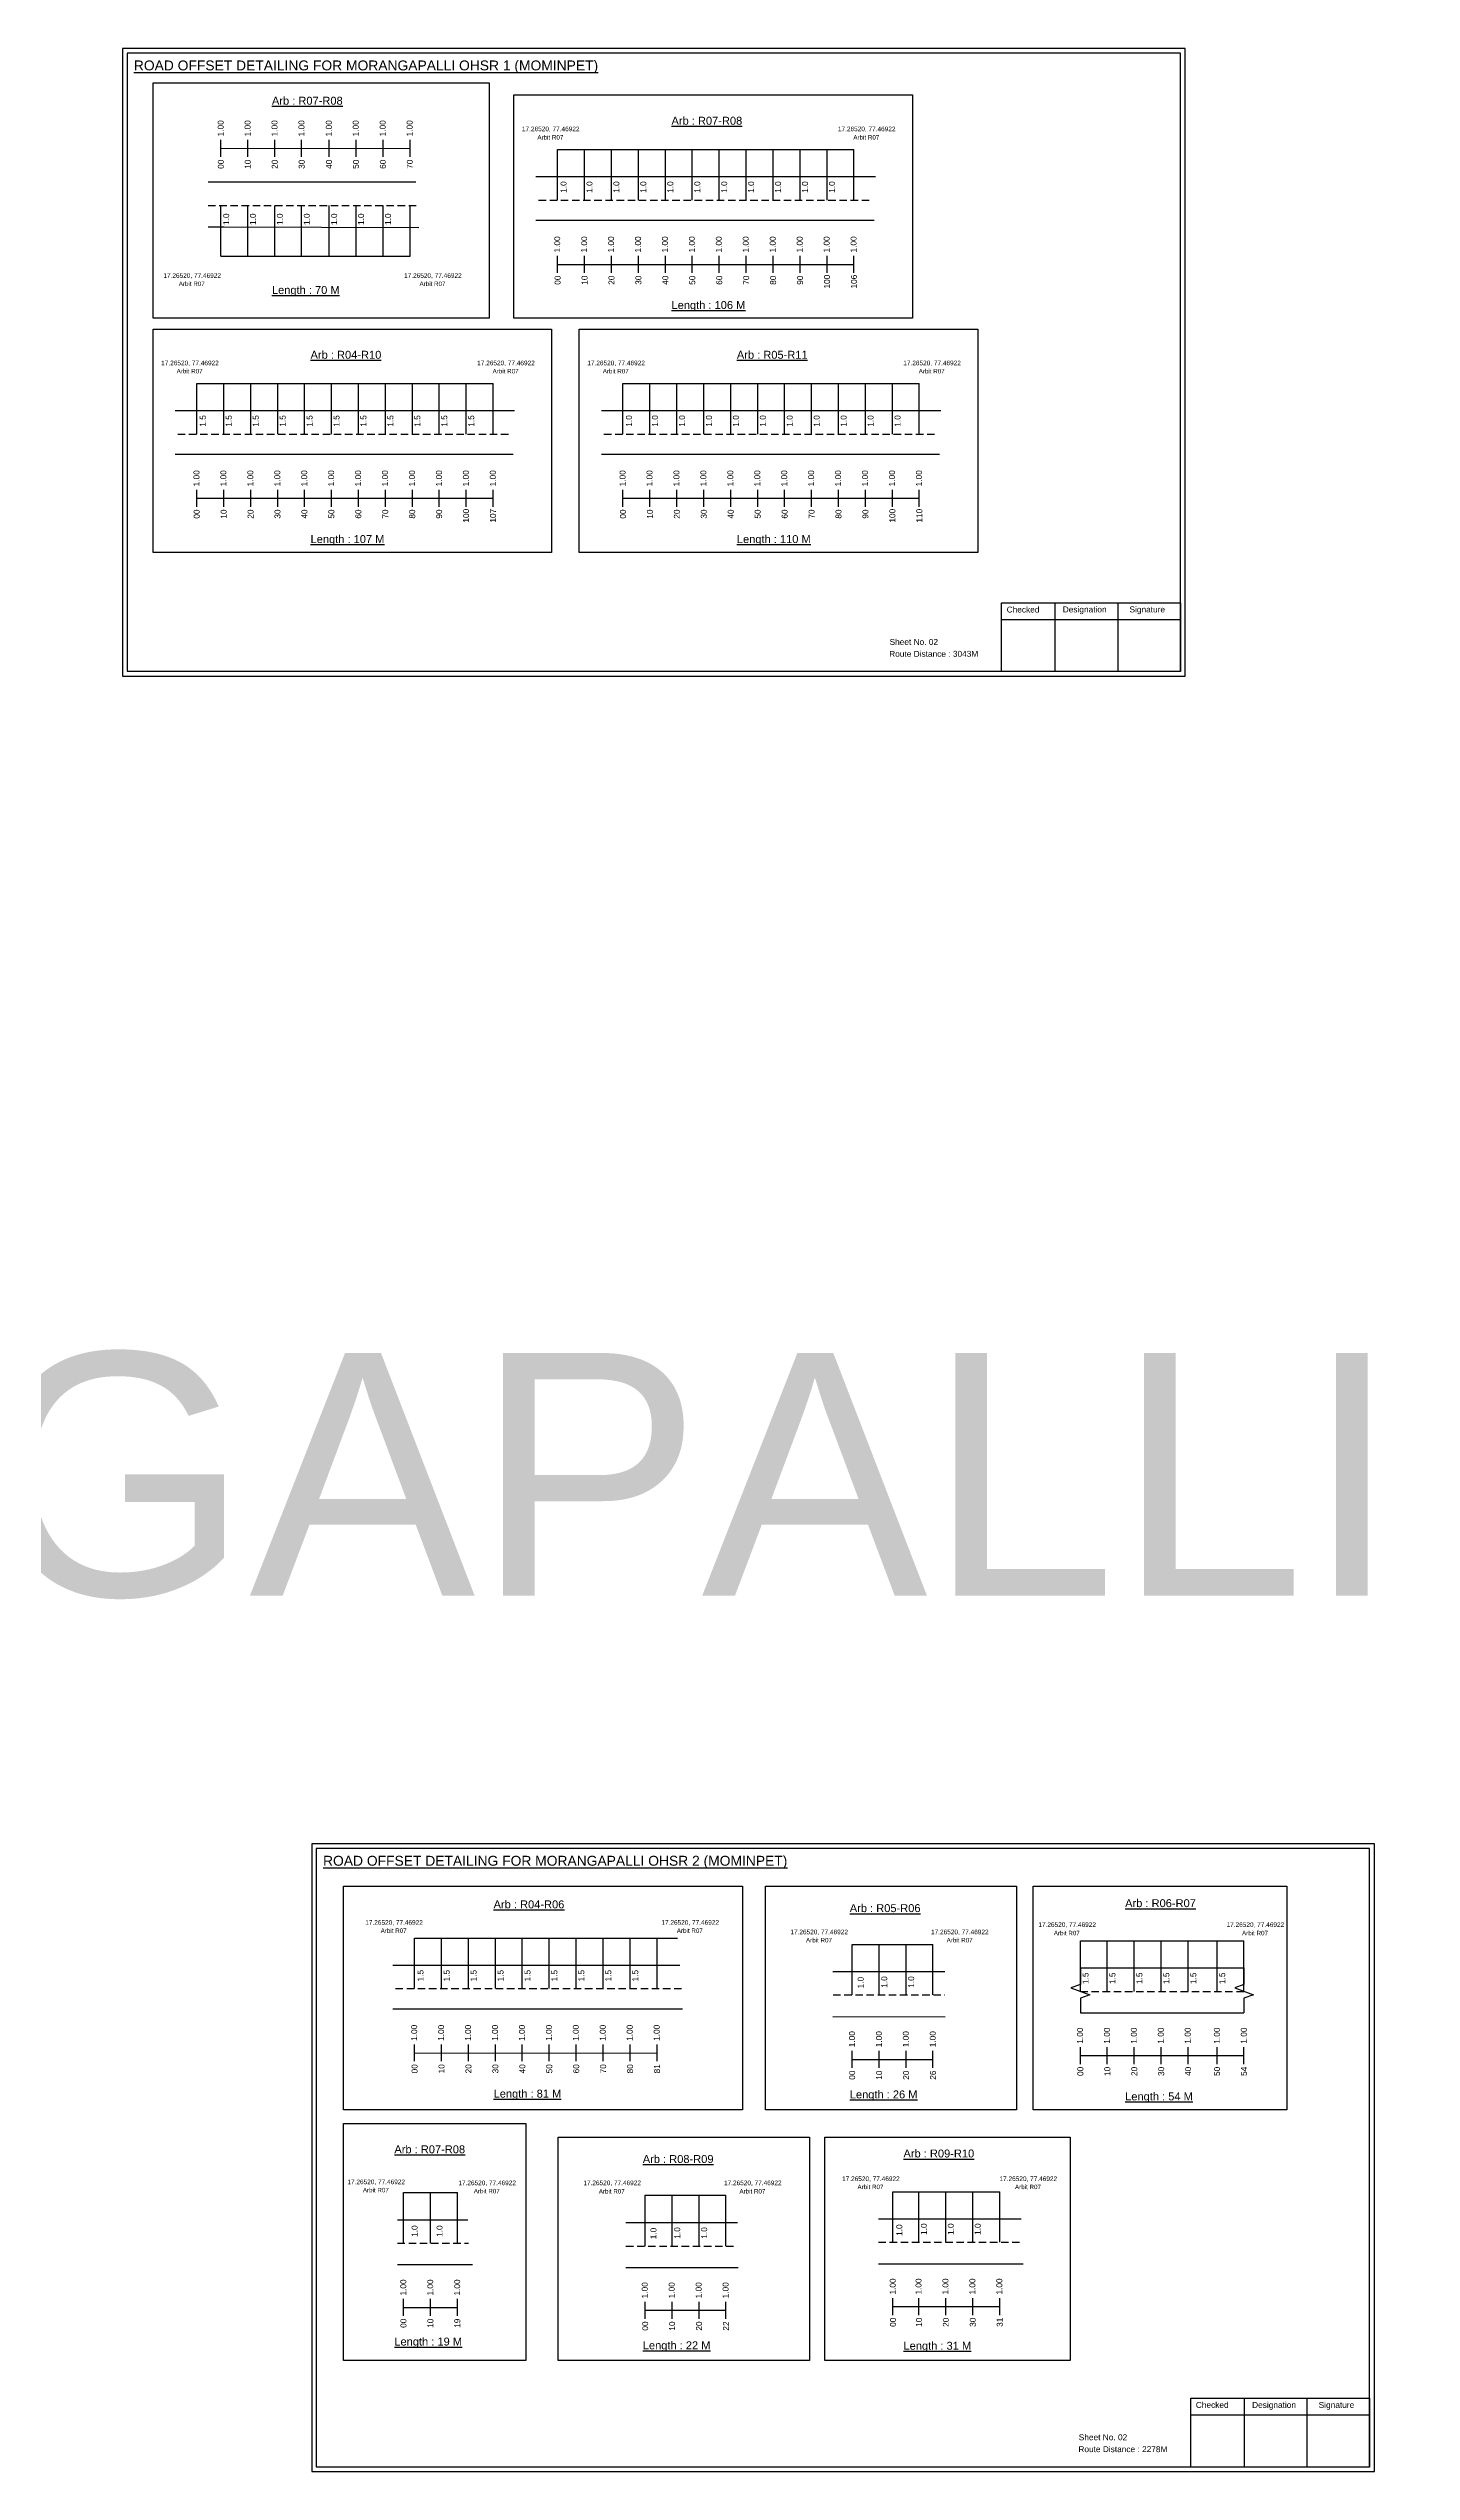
# Model space of a CAD drawing. Header units: inches. Extents: x -117 to 51867, y -12715 to 3423.
# Drawn here: x 37353 to 38041, y -2481 to -1258 of the extents above; entities that cross this region are included whole.
import ezdxf

# ---------------------------------------------------------------- set-up
doc = ezdxf.new("R2010")
doc.units = ezdxf.units.IN
doc.header["$MEASUREMENT"] = 0
doc.linetypes.add('DASHED2', pattern=[0.375, 0.25, -0.125])
doc.layers.add('PDF_Geometry', color=7, linetype='Continuous')
doc.layers.add('PDF_Text', color=5, linetype='Continuous')
doc.styles.add('PDF Arial', font='arial.ttf')
doc.styles.get("Standard").update_dxf_attribs({"font": 'arial.ttf'})

msp = doc.modelspace()

# ---------------------------------------------------------------- linework, layer by layer
at = {"color": 217, "true_color": 0x93278f}
for p, q in [((37439.7, -1312.9), (37439.7, -1304.4)), ((37453.3, -1312.9), (37453.3, -1304.4)), ((37466.9, -1312.9), (37466.9, -1304.4)), ((37480.5, -1312.9), (37480.5, -1304.4)), ((37494.4, -1312.9), (37494.4, -1304.4)), ((37508, -1312.9), (37508, -1304.4)), ((37521.6, -1312.9), (37521.6, -1304.4)), ((37535.2, -1312.9), (37535.2, -1304.4)), ((37439.7, -1308.7), (37535.2, -1308.6)), ((37609.7, -1371.5), (37609.7, -1362.9)), ((37609.7, -1367.2), (37759.3, -1367.2)), ((37623.3, -1371.5), (37623.3, -1362.9)), ((37636.9, -1371.5), (37636.9, -1362.9)), ((37650.5, -1371.5), (37650.5, -1362.9)), ((37664.1, -1371.5), (37664.1, -1362.9)), ((37677.7, -1371.5), (37677.7, -1362.9)), ((37691.3, -1371.5), (37691.3, -1362.9)), ((37704.9, -1371.5), (37704.9, -1362.9)), ((37718.5, -1371.5), (37718.5, -1362.9)), ((37732.1, -1371.5), (37732.1, -1362.9)), ((37745.7, -1371.5), (37745.7, -1362.9)), ((37759.3, -1371.5), (37759.3, -1362.9)), ((37427.6, -1489.5), (37427.6, -1481)), ((37427.6, -1485.2), (37577.2, -1485.2)), ((37441.2, -1489.5), (37441.2, -1481)), ((37454.8, -1489.5), (37454.8, -1481)), ((37468.4, -1489.5), (37468.4, -1481)), ((37482, -1489.5), (37482, -1481)), ((37495.6, -1489.5), (37495.6, -1481)), ((37509.2, -1489.5), (37509.2, -1481)), ((37522.8, -1489.5), (37522.8, -1481)), ((37536.4, -1489.5), (37536.4, -1481)), ((37550, -1489.5), (37550, -1481)), ((37563.6, -1489.5), (37563.6, -1481)), ((37577.2, -1489.5), (37577.2, -1481)), ((37642.7, -1489.5), (37642.7, -1481)), ((37642.7, -1485.2), (37792.3, -1485.2)), ((37656.3, -1489.5), (37656.3, -1481)), ((37669.9, -1489.5), (37669.9, -1481)), ((37683.5, -1489.5), (37683.5, -1481)), ((37697.1, -1489.5), (37697.1, -1481)), ((37710.7, -1489.5), (37710.7, -1481)), ((37724.3, -1489.5), (37724.3, -1481)), ((37737.9, -1489.5), (37737.9, -1481)), ((37751.5, -1489.5), (37751.5, -1481)), ((37765.1, -1489.5), (37765.1, -1481)), ((37778.7, -1489.5), (37778.7, -1481)), ((37792.3, -1489.5), (37792.3, -1481)), ((37537.5, -2273.9), (37537.5, -2265.4)), ((37537.5, -2269.7), (37659.9, -2269.6)), ((37551.1, -2273.9), (37551.1, -2265.4)), ((37564.7, -2273.9), (37564.7, -2265.4)), ((37578.3, -2273.9), (37578.3, -2265.4)), ((37591.9, -2273.9), (37591.9, -2265.4)), ((37605.5, -2273.9), (37605.5, -2265.4)), ((37619.1, -2273.9), (37619.1, -2265.4)), ((37632.7, -2273.9), (37632.7, -2265.4)), ((37646.3, -2273.9), (37646.3, -2265.4)), ((37659.9, -2273.9), (37659.9, -2265.4)), ((37758.4, -2277.1), (37758.4, -2268.6)), ((37758.4, -2272.9), (37799.2, -2272.9)), ((37772, -2277.1), (37772, -2268.6)), ((37785.6, -2277.1), (37785.6, -2268.6)), ((37799.2, -2277.1), (37799.2, -2268.6)), ((37873.6, -2275.3), (37873.6, -2266.7)), ((37873.6, -2271), (37956.2, -2271)), ((37887.2, -2275.3), (37887.2, -2266.7)), ((37900.8, -2275.3), (37900.8, -2266.7)), ((37914.4, -2275.3), (37914.4, -2266.7)), ((37928, -2275.3), (37928, -2266.7)), ((37942.6, -2275.3), (37942.6, -2266.7)), ((37956.2, -2275.3), (37956.2, -2266.7)), ((37531.9, -2402.3), (37531.9, -2393.8)), ((37545.5, -2402.3), (37545.5, -2393.8)), ((37559.1, -2402.3), (37559.1, -2393.8)), ((37653.9, -2403.8), (37653.9, -2395.2)), ((37667.5, -2403.8), (37667.5, -2395.2)), ((37681.1, -2403.8), (37681.1, -2395.2)), ((37694.7, -2403.8), (37694.7, -2395.2)), ((37779, -2401.9), (37779, -2393.4)), ((37792.1, -2401.9), (37792.1, -2393.4)), ((37805.7, -2401.9), (37805.7, -2393.4)), ((37819.3, -2401.9), (37819.3, -2393.4)), ((37832.9, -2401.9), (37832.9, -2393.4)), ((37531.9, -2398.1), (37559.1, -2398.1)), ((37653.9, -2399.5), (37694.7, -2399.5)), ((37779, -2397.6), (37832.9, -2397.6))]:
    msp.add_line(p, q, dxfattribs=at)
at = {"color": 5}
for p, q in [((37609.7, -1309.2), (37759.3, -1309.2)), ((37439.7, -1363.1), (37535.2, -1363.1)), ((37427.6, -1427.3), (37577.2, -1427.3)), ((37642.7, -1427.3), (37792.3, -1427.3)), ((37537.5, -2211.7), (37670.3, -2211.7)), ((37758.4, -2214.9), (37799.2, -2214.9)), ((37873.6, -2213.1), (37956.2, -2213.1)), ((37531.9, -2340.1), (37559.1, -2340.1)), ((37653.9, -2341.5), (37694.7, -2341.5)), ((37779, -2339.7), (37832.9, -2339.7))]:
    msp.add_line(p, q, dxfattribs=at)
for p, q in [((37609.7, -1334.8), (37609.7, -1309.2)), ((37623.3, -1334.8), (37623.3, -1309.2)), ((37636.9, -1334.8), (37636.9, -1309.2)), ((37650.5, -1334.8), (37650.5, -1309.2)), ((37664.1, -1334.8), (37664.1, -1309.2)), ((37677.7, -1334.8), (37677.7, -1309.2)), ((37691.3, -1334.8), (37691.3, -1309.2)), ((37704.9, -1334.8), (37704.9, -1309.2)), ((37718.5, -1334.8), (37718.5, -1309.2)), ((37732.1, -1334.8), (37732.1, -1309.2)), ((37745.7, -1334.8), (37745.7, -1309.2)), ((37759.3, -1334.8), (37759.3, -1309.2)), ((37538.1, -1325.7), (37433.3, -1325.7)), ((37598.8, -1322.9), (37770.2, -1322.9)), ((37439.7, -1363.1), (37439.7, -1337.5)), ((37453.3, -1363.1), (37453.3, -1337.5)), ((37466.9, -1363.1), (37466.9, -1337.5)), ((37480.5, -1363.1), (37480.5, -1337.5)), ((37494.4, -1363.1), (37494.4, -1337.5)), ((37508, -1363.1), (37508, -1337.5)), ((37521.6, -1363.1), (37521.6, -1337.5)), ((37535.2, -1363.1), (37535.2, -1337.5)), ((37433.3, -1348.3), (37441.4, -1348.3)), ((37441.4, -1348.3), (37539.7, -1348.6)), ((37769.5, -1345.1), (37598.8, -1345.1)), ((37427.6, -1452.8), (37427.6, -1427.3)), ((37441.2, -1452.8), (37441.2, -1427.3)), ((37454.8, -1452.8), (37454.8, -1427.3)), ((37468.4, -1452.8), (37468.4, -1427.3)), ((37482, -1452.8), (37482, -1427.3)), ((37495.6, -1452.8), (37495.6, -1427.3)), ((37509.2, -1452.8), (37509.2, -1427.3)), ((37522.8, -1452.8), (37522.8, -1427.3)), ((37536.4, -1452.8), (37536.4, -1427.3)), ((37550, -1452.8), (37550, -1427.3)), ((37563.6, -1452.8), (37563.6, -1427.3)), ((37577.2, -1452.8), (37577.2, -1427.3)), ((37642.7, -1452.8), (37642.7, -1427.3)), ((37656.3, -1452.8), (37656.3, -1427.3)), ((37669.9, -1452.8), (37669.9, -1427.3)), ((37683.5, -1452.8), (37683.5, -1427.3)), ((37697.1, -1452.8), (37697.1, -1427.3)), ((37710.7, -1452.8), (37710.7, -1427.3)), ((37724.3, -1452.8), (37724.3, -1427.3)), ((37737.9, -1452.8), (37737.9, -1427.3)), ((37751.5, -1452.8), (37751.5, -1427.3)), ((37765.1, -1452.8), (37765.1, -1427.3)), ((37778.7, -1452.8), (37778.7, -1427.3)), ((37792.3, -1452.8), (37792.3, -1427.3)), ((37416.7, -1440.9), (37588, -1440.9)), ((37631.8, -1440.9), (37803.2, -1440.9)), ((37587.3, -1463.1), (37416.7, -1463.1)), ((37802.5, -1463.1), (37631.8, -1463.1)), ((37537.5, -2237.2), (37537.5, -2211.7)), ((37551.1, -2237.2), (37551.1, -2211.7)), ((37564.7, -2237.2), (37564.7, -2211.7)), ((37578.3, -2237.2), (37578.3, -2211.7)), ((37591.9, -2237.2), (37591.9, -2211.7)), ((37605.5, -2237.2), (37605.5, -2211.7)), ((37619.1, -2237.2), (37619.1, -2211.7)), ((37632.7, -2237.2), (37632.7, -2211.7)), ((37646.3, -2237.2), (37646.3, -2211.7)), ((37659.9, -2237.2), (37659.9, -2211.7)), ((37758.4, -2240.4), (37758.4, -2214.9)), ((37772, -2240.4), (37772, -2214.9)), ((37785.6, -2240.4), (37785.6, -2214.9)), ((37799.2, -2240.4), (37799.2, -2214.9)), ((37873.6, -2238.6), (37873.6, -2213.1)), ((37887.2, -2238.6), (37887.2, -2213.1)), ((37900.8, -2238.6), (37900.8, -2213.1)), ((37914.4, -2238.6), (37914.4, -2213.1)), ((37928, -2238.6), (37928, -2213.1)), ((37942.6, -2238.6), (37942.6, -2213.1)), ((37956.2, -2238.6), (37956.2, -2213.1)), ((37526.6, -2225.4), (37671.4, -2225.4)), ((37748.6, -2228.5), (37805.1, -2228.5)), ((37873.6, -2226.7), (37956.2, -2226.7)), ((37672.8, -2247.5), (37526.6, -2247.5)), ((37873.6, -2249.4), (37956.2, -2249.4)), ((37748.6, -2251.2), (37805.3, -2251.4)), ((37531.9, -2365.7), (37531.9, -2340.1)), ((37545.5, -2365.7), (37545.5, -2340.1)), ((37559.1, -2365.7), (37559.1, -2340.1)), ((37653.9, -2367.1), (37653.9, -2341.5)), ((37667.5, -2367.1), (37667.5, -2341.5)), ((37681.1, -2367.1), (37681.1, -2341.5)), ((37694.7, -2367.1), (37694.7, -2341.5)), ((37779, -2365.2), (37779, -2339.7)), ((37792.1, -2365.2), (37792.1, -2339.7)), ((37805.7, -2365.2), (37805.7, -2339.7)), ((37819.3, -2365.2), (37819.3, -2339.7)), ((37832.9, -2365.2), (37832.9, -2339.7)), ((37528.9, -2353.8), (37564.4, -2353.8)), ((37644.1, -2355.2), (37700.6, -2355.2)), ((37771.7, -2353.3), (37843.7, -2353.3)), ((37528.9, -2376.5), (37566.8, -2376.5)), ((37644.1, -2377.9), (37700.8, -2378)), ((37771.7, -2376), (37844.7, -2376))]:
    msp.add_line(p, q)
at = {"linetype": 'DASHED2', "ltscale": 15}
for p, q in [((37433.3, -1337.5), (37538.7, -1337.5)), ((37600.1, -1334.8), (37767.7, -1334.8)), ((37418, -1452.8), (37585.6, -1452.8)), ((37633.1, -1452.8), (37800.7, -1452.8)), ((37527.9, -2237.2), (37672.3, -2237.2)), ((37748.8, -2240.4), (37805.1, -2240.4)), ((37873.6, -2238.6), (37956.2, -2238.6)), ((37528.9, -2365.7), (37564.8, -2365.7)), ((37644.2, -2367.1), (37700.6, -2367.1)), ((37771.7, -2365.2), (37844.2, -2365.2))]:
    msp.add_line(p, q, dxfattribs=at)
for points in [[(37405.5, -1275.6), (37575.1, -1275.6), (37575.1, -1394.4), (37405.5, -1394.4)], [(37587.6, -1281.7), (37788.8, -1281.7), (37788.8, -1394.4), (37587.6, -1394.4)], [(37405.5, -1399.8), (37606.7, -1399.8), (37606.7, -1512.5), (37405.5, -1512.5)], [(37620.6, -1399.8), (37821.8, -1399.8), (37821.8, -1512.5), (37620.6, -1512.5)], [(37501.7, -2185.6), (37703, -2185.6), (37703, -2298.3), (37501.7, -2298.3)], [(37714.6, -2185.6), (37841.3, -2185.6), (37841.3, -2298.3), (37714.6, -2298.3)], [(37849.7, -2185.6), (37977.8, -2185.6), (37977.8, -2298.3), (37849.7, -2298.3)], [(37501.7, -2305.3), (37593.7, -2305.3), (37593.7, -2424.9), (37501.7, -2424.9)], [(37610, -2312.2), (37736.8, -2312.2), (37736.8, -2424.9), (37610, -2424.9)], [(37744.6, -2312.2), (37868.4, -2312.2), (37868.4, -2424.9), (37744.6, -2424.9)]]:
    msp.add_lwpolyline(points, close=True)
at = {"linetype": 'Continuous'}
for points in [[(37873.6, -2226.7), (37873.6, -2235.1), (37868.8, -2236.9), (37878.3, -2240.3), (37873.6, -2242), (37873.6, -2249.4)], [(37956.2, -2226.7), (37956.2, -2235.1), (37951.5, -2236.9), (37961, -2240.3), (37956.2, -2242), (37956.2, -2249.4)]]:
    msp.add_lwpolyline(points, dxfattribs=at)
at = {"layer": 'PDF_Geometry'}
for points in [[(37390.1, -1258.2), (37390.1, -1574.9), (37926.5, -1574.9), (37926.5, -1258.2)], [(37392.4, -1260.6), (37392.4, -1572.5), (37924.1, -1572.5), (37924.1, -1260.6)], [(37485.6, -2164.2), (37485.6, -2480.9), (38022, -2480.9), (38022, -2164.2)], [(37487.9, -2166.5), (37487.9, -2478.5), (38019.6, -2478.5), (38019.6, -2166.5)]]:
    msp.add_lwpolyline(points, close=True, dxfattribs=at)
at = {"layer": 'PDF_Geometry', "color": 242, "true_color": 0xcc1f26}
for points in [[(37924.1, -1572.6), (37833.8, -1572.6), (37833.8, -1538), (37924.1, -1538)], [(38019.6, -2478.6), (37929.3, -2478.6), (37929.3, -2443.9), (38019.6, -2443.9)]]:
    msp.add_lwpolyline(points, close=True, dxfattribs=at)
for points in [[(37860.7, -1538), (37860.7, -1572.6)], [(37892.5, -1538), (37892.5, -1572.6)], [(37833.8, -1546.4), (37924.1, -1546.4)], [(37956.3, -2443.9), (37956.3, -2478.6)], [(37988, -2443.9), (37988, -2478.6)], [(37929.3, -2452.3), (38019.6, -2452.3)]]:
    msp.add_lwpolyline(points, dxfattribs=at)

# ---------------------------------------------------------------- texts
at = {"color": 242, "true_color": 0xcd2027}
for s, height, p in [('%%UROAD OFFSET DETAILING FOR MORANGAPALLI OHSR 1 (MOMINPET)', 5, (37395.8, -1269.3)), ('%%UArb : R07-R08', 4, (37465.5, -1286.6)), ('%%UArb : R07-R08', 4, (37667.2, -1296.7)), ('%%ULength : 70 M', 4, (37465.5, -1382.1)), ('%%ULength : 106 M', 4, (37667.2, -1389.7)), ('%%UArb : R04-R10', 4, (37485, -1414.8)), ('%%UArb : R05-R11', 4, (37700.2, -1414.8)), ('%%ULength : 107 M', 4, (37485, -1507.8)), ('%%ULength : 110 M', 4, (37700.2, -1507.8)), ('%%UROAD OFFSET DETAILING FOR MORANGAPALLI OHSR 2 (MOMINPET)', 5, (37491.3, -2175.2)), ('%%UArb : R04-R06', 4, (37577.4, -2196.7)), ('%%UArb : R05-R06', 4, (37757.2, -2198.6)), ('%%UArb : R06-R07', 4, (37896.2, -2196.1)), ('%%ULength : 81 M', 4, (37577.4, -2292.2)), ('%%ULength : 26 M', 4, (37757.2, -2292.6)), ('%%ULength : 54 M', 4, (37896.2, -2293.6)), ('%%UArb : R07-R08', 4, (37527.3, -2320.3)), ('%%UArb : R08-R09', 4, (37652.7, -2325.2)), ('%%UArb : R09-R10', 4, (37784.3, -2322.4)), ('%%ULength : 19 M', 4, (37527.3, -2417.3)), ('%%ULength : 22 M', 4, (37652.7, -2419.2)), ('%%ULength : 31 M', 4, (37784.3, -2419.4))]:
    msp.add_text(s, height=height, dxfattribs=at).set_placement(p)
at = {"color": 217, "true_color": 0x93278f}
for s, p in [('1.00', (37441.1, -1302.6)), ('1.00', (37454.7, -1302.6)), ('1.00', (37468.3, -1302.6)), ('1.00', (37481.9, -1302.6)), ('1.00', (37495.7, -1302.6)), ('1.00', (37509.3, -1302.6)), ('1.00', (37522.9, -1302.6)), ('1.00', (37536.5, -1302.6)), ('00', (37441.2, -1319)), ('10', (37454.8, -1319)), ('20', (37468.4, -1319)), ('30', (37482, -1319)), ('40', (37495.8, -1319)), ('50', (37509.4, -1319)), ('60', (37523, -1319)), ('70', (37536.6, -1319)), ('1.00', (37611, -1361.2)), ('1.00', (37624.6, -1361.2)), ('1.00', (37638.2, -1361.2)), ('1.00', (37651.8, -1361.2)), ('1.00', (37665.4, -1361.2)), ('1.00', (37679, -1361.2)), ('1.00', (37692.6, -1361.2)), ('1.00', (37706.2, -1361.2)), ('1.00', (37719.8, -1361.2)), ('1.00', (37733.4, -1361.2)), ('1.00', (37747, -1361.2)), ('1.00', (37760.6, -1361.2)), ('00', (37611.2, -1377.5)), ('10', (37624.8, -1377.5)), ('20', (37638.4, -1377.5)), ('30', (37652, -1377.5)), ('40', (37665.6, -1377.5)), ('50', (37679.2, -1377.5)), ('60', (37692.8, -1377.5)), ('70', (37706.4, -1377.5)), ('80', (37720, -1377.5)), ('90', (37733.6, -1377.5)), ('100', (37747.2, -1379.4)), ('106', (37760.8, -1379.4)), ('1.00', (37428.9, -1479.2)), ('1.00', (37442.5, -1479.2)), ('1.00', (37456.1, -1479.2)), ('1.00', (37469.7, -1479.2)), ('1.00', (37483.3, -1479.2)), ('1.00', (37496.9, -1479.2)), ('1.00', (37510.5, -1479.2)), ('1.00', (37524.1, -1479.2)), ('1.00', (37537.7, -1479.2)), ('1.00', (37551.3, -1479.2)), ('1.00', (37564.9, -1479.2)), ('1.00', (37578.5, -1479.2)), ('1.00', (37644, -1479.2)), ('1.00', (37657.6, -1479.2)), ('1.00', (37671.2, -1479.2)), ('1.00', (37684.8, -1479.2)), ('1.00', (37698.4, -1479.2)), ('1.00', (37712, -1479.2)), ('1.00', (37725.6, -1479.2)), ('1.00', (37739.2, -1479.2)), ('1.00', (37752.8, -1479.2)), ('1.00', (37766.4, -1479.2)), ('1.00', (37780, -1479.2)), ('1.00', (37793.6, -1479.2)), ('00', (37429, -1495.5)), ('10', (37442.6, -1495.5)), ('20', (37456.2, -1495.5)), ('30', (37469.8, -1495.5)), ('40', (37483.4, -1495.5)), ('50', (37497, -1495.5)), ('60', (37510.6, -1495.5)), ('70', (37524.2, -1495.5)), ('80', (37537.8, -1495.5)), ('90', (37551.4, -1495.5)), ('100', (37565, -1497.5)), ('107', (37578.6, -1497.5)), ('00', (37644.2, -1495.5)), ('10', (37657.8, -1495.5)), ('20', (37671.4, -1495.5)), ('30', (37685, -1495.5)), ('40', (37698.6, -1495.5)), ('50', (37712.2, -1495.5)), ('60', (37725.8, -1495.5)), ('70', (37739.4, -1495.5)), ('80', (37753, -1495.5)), ('90', (37766.6, -1495.5)), ('100', (37780.2, -1497.5)), ('110', (37793.8, -1497.5)), ('1.00', (37538.8, -2263.6)), ('1.00', (37552.4, -2263.6)), ('1.00', (37566, -2263.6)), ('1.00', (37579.6, -2263.6)), ('1.00', (37593.2, -2263.6)), ('1.00', (37606.8, -2263.6)), ('1.00', (37620.4, -2263.6)), ('1.00', (37634, -2263.6)), ('1.00', (37647.6, -2263.6)), ('1.00', (37661.2, -2263.6)), ('1.00', (37759.8, -2266.8)), ('1.00', (37773.4, -2266.8)), ('1.00', (37787, -2266.8)), ('1.00', (37800.6, -2266.8)), ('1.00', (37874.9, -2265)), ('1.00', (37888.5, -2265)), ('1.00', (37902.1, -2265)), ('1.00', (37915.7, -2265)), ('1.00', (37929.3, -2265)), ('1.00', (37944, -2265)), ('1.00', (37957.6, -2265)), ('00', (37539, -2280)), ('10', (37552.6, -2280)), ('20', (37566.2, -2280)), ('30', (37579.8, -2280)), ('40', (37593.4, -2280)), ('50', (37607, -2280)), ('60', (37620.6, -2280)), ('70', (37634.2, -2280)), ('80', (37647.8, -2280)), ('81', (37661.4, -2280)), ('00', (37759.9, -2283.2)), ('10', (37773.5, -2283.2)), ('20', (37787.1, -2283.2)), ('26', (37800.7, -2283.2)), ('00', (37875.1, -2281.3)), ('10', (37888.7, -2281.3)), ('20', (37902.3, -2281.3)), ('30', (37915.9, -2281.3)), ('40', (37929.5, -2281.3)), ('50', (37944.1, -2281.3)), ('54', (37957.7, -2281.3)), ('1.00', (37533.3, -2392.1)), ('1.00', (37546.9, -2392.1)), ('1.00', (37560.5, -2392.1)), ('1.00', (37780.4, -2391.6)), ('1.00', (37793.4, -2391.6)), ('1.00', (37807, -2391.6)), ('1.00', (37820.6, -2391.6)), ('1.00', (37834.2, -2391.6)), ('1.00', (37655.2, -2393.5)), ('1.00', (37668.8, -2393.5)), ('1.00', (37682.4, -2393.5)), ('1.00', (37696, -2393.5)), ('00', (37533.4, -2408.4)), ('10', (37547, -2408.4)), ('19', (37560.6, -2408.4)), ('00', (37655.4, -2409.8)), ('10', (37669, -2409.8)), ('20', (37682.6, -2409.8)), ('22', (37696.2, -2409.8)), ('00', (37780.5, -2407.9)), ('10', (37793.6, -2407.9)), ('20', (37807.2, -2407.9)), ('30', (37820.8, -2407.9)), ('31', (37834.4, -2407.9))]:
    msp.add_text(s, height=3, rotation=90, dxfattribs=at).set_placement(p)
at = {"color": 5}
for s, height, p in [('17.26520, 77.46922', 2.34, (37591.7, -1300)), ('Arbit R07', 2.25, (37599.5, -1304.2)), ('17.26520, 77.46922', 2.34, (37751.2, -1300)), ('Arbit R07', 2.25, (37759, -1304.2)), ('17.26520, 77.46922', 2.34, (37410.7, -1374)), ('Arbit R07', 2.25, (37418.5, -1378.1)), ('17.26520, 77.46922', 2.34, (37532.2, -1374)), ('Arbit R07', 2.25, (37540, -1378.1)), ('17.26520, 77.46922', 2.34, (37409.6, -1418.1)), ('17.26520, 77.46922', 2.34, (37569.1, -1418.1)), ('17.26520, 77.46922', 2.34, (37624.7, -1418.1)), ('17.26520, 77.46922', 2.34, (37784.2, -1418.1)), ('Arbit R07', 2.25, (37417.4, -1422.2)), ('Arbit R07', 2.25, (37576.9, -1422.2)), ('Arbit R07', 2.25, (37632.5, -1422.2)), ('Arbit R07', 2.25, (37792, -1422.2)), ('17.26520, 77.46922', 2.34, (37512.6, -2205)), ('Arbit R07', 2.25, (37520.4, -2209.1)), ('17.26520, 77.46922', 2.34, (37662.1, -2205)), ('Arbit R07', 2.25, (37669.9, -2209.1)), ('17.26520, 77.46922', 2.34, (37727.2, -2209.8)), ('Arbit R07', 2.25, (37735.1, -2213.9)), ('17.26520, 77.46922', 2.34, (37798.2, -2209.8)), ('Arbit R07', 2.25, (37806.1, -2213.9)), ('17.26520, 77.46922', 2.34, (37852.4, -2206.1)), ('Arbit R07', 2.25, (37860.2, -2210.3)), ('17.26520, 77.46922', 2.34, (37947.4, -2206.1)), ('Arbit R07', 2.25, (37955.2, -2210.3)), ('17.26520, 77.46922', 2.34, (37503.6, -2335.9)), ('17.26520, 77.46922', 2.34, (37559.6, -2336.4)), ('17.26520, 77.46922', 2.34, (37622.7, -2336.4)), ('17.26520, 77.46922', 2.34, (37693.7, -2336.4)), ('17.26520, 77.46922', 2.34, (37753.3, -2334.3)), ('17.26520, 77.46922', 2.34, (37832.8, -2334.3)), ('Arbit R07', 2.25, (37511.4, -2340)), ('Arbit R07', 2.25, (37567.4, -2340.5)), ('Arbit R07', 2.25, (37630.5, -2340.6)), ('Arbit R07', 2.25, (37701.5, -2340.6)), ('Arbit R07', 2.25, (37761.1, -2338.4)), ('Arbit R07', 2.25, (37840.6, -2338.4))]:
    msp.add_text(s, height=height, dxfattribs=at).set_placement(p)
for s, p in [('1.0', (37614.2, -1331.1)), ('1.0', (37627.3, -1331.1)), ('1.0', (37640.9, -1331.1)), ('1.0', (37654.5, -1331.1)), ('1.0', (37668.1, -1331.1)), ('1.0', (37681.7, -1331.1)), ('1.0', (37695.3, -1331.1)), ('1.0', (37708.9, -1331.1)), ('1.0', (37722.5, -1331.1)), ('1.0', (37736.1, -1331.1)), ('1.0', (37749.7, -1331.1)), ('1.0', (37443.9, -1347.3)), ('1.0', (37457.4, -1347.3)), ('1.0', (37471, -1347.3)), ('1.0', (37484.6, -1347.3)), ('1.0', (37498.4, -1347.3)), ('1.0', (37512, -1347.3)), ('1.0', (37525.6, -1347.3)), ('1.5', (37432.1, -1449.1)), ('1.5', (37445.2, -1449.1)), ('1.5', (37458.8, -1449.1)), ('1.5', (37472.4, -1449.1)), ('1.5', (37486, -1449.1)), ('1.5', (37499.6, -1449.1)), ('1.5', (37513.2, -1449.1)), ('1.5', (37526.8, -1449.1)), ('1.5', (37540.4, -1449.1)), ('1.5', (37554, -1449.1)), ('1.5', (37567.6, -1449.1)), ('1.0', (37647.2, -1449.1)), ('1.0', (37660.4, -1449.1)), ('1.0', (37674, -1449.1)), ('1.0', (37687.6, -1449.1)), ('1.0', (37701.2, -1449.1)), ('1.0', (37714.8, -1449.1)), ('1.0', (37728.4, -1449.1)), ('1.0', (37742, -1449.1)), ('1.0', (37755.6, -1449.1)), ('1.0', (37769.2, -1449.1)), ('1.0', (37782.8, -1449.1)), ('1.5', (37542, -2233.6)), ('1.5', (37555.2, -2233.6)), ('1.5', (37568.8, -2233.6)), ('1.5', (37582.4, -2233.6)), ('1.5', (37596, -2233.6)), ('1.5', (37609.6, -2233.6)), ('1.5', (37623.2, -2233.6)), ('1.5', (37636.8, -2233.6)), ('1.5', (37650.4, -2233.6)), ('1.0', (37764.2, -2237.1)), ('1.0', (37776.1, -2236.8)), ('1.0', (37789.7, -2236.8)), ('1.5', (37877.7, -2234.9)), ('1.5', (37891.3, -2234.9)), ('1.5', (37904.9, -2234.9)), ('1.5', (37918.5, -2234.9)), ('1.5', (37932.1, -2234.9)), ('1.5', (37946.7, -2234.9)), ('1.0', (37539, -2362.5)), ('1.0', (37551.6, -2362.5)), ('1.0', (37659.6, -2363.7)), ('1.0', (37671.6, -2363.4)), ('1.0', (37685.2, -2363.4)), ('1.0', (37783.7, -2362)), ('1.0', (37796.1, -2361.5)), ('1.0', (37809.7, -2361.5)), ('1.0', (37823.3, -2361.5))]:
    msp.add_text(s, height=3, rotation=90).set_placement(p)
for s, height, p in [('Route Distance : 3043M', 3, (37777.1, -1565.2)), ('Sheet No. 02', 3, (37777.3, -1559.2)), ('MORANGAPALLI 2', 122.535, (36683.8, -2039)), ('Route Distance : 2278M', 3, (37872.6, -2471.1)), ('Sheet No. 02', 3, (37872.8, -2465.1))]:
    msp.add_text(s, height=height).set_placement(p)
at = {"layer": 'PDF_Text', "color": 7, "attachment_point": 7, "style": 'PDF Arial'}
for s, insert, char_height in [('Checked', (37836.4, -1542.9), 3), ('Designation', (37864.7, -1543.7), 3.001), ('Signature', (37898.4, -1543.7), 3), ('Checked', (37931.9, -2448.8), 3), ('Designation', (37960.3, -2449.7), 3.001), ('Signature', (37993.9, -2449.7), 3)]:
    msp.add_mtext(s, dxfattribs=dict(at, insert=insert, char_height=char_height))

doc.saveas('drawing.dxf')
